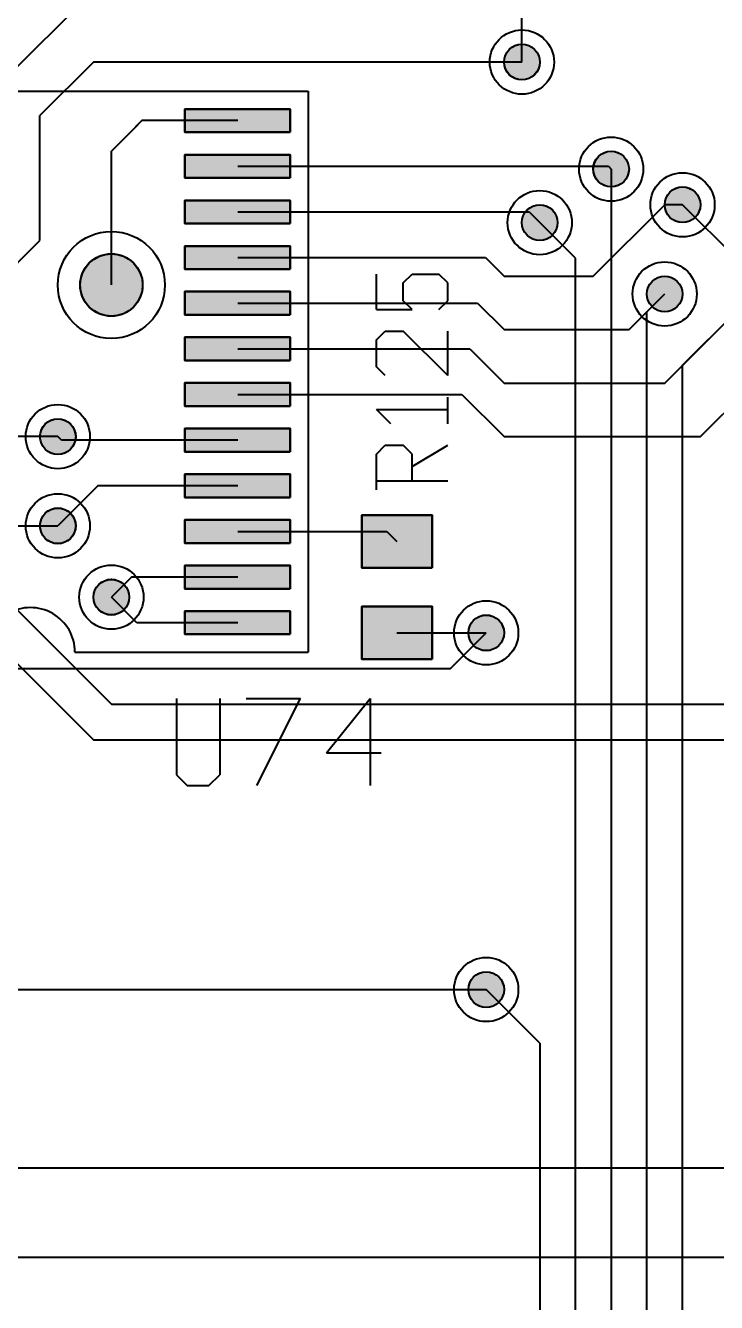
# Model space of a CAD drawing. Header units: millimetres. Extents: x 2 to 157, y 2 to 78.
# Drawn here: x 91.03 to 100.86, y 20.3 to 38.48 of the extents above; entities that cross this region are included whole.
import ezdxf

# ---------------------------------------------------------------- set-up
doc = ezdxf.new("R2010")
doc.units = ezdxf.units.MM
for name, color, linetype in [('bottom_copper', 7, 'Continuous'), ('drill_plated', 7, 'Continuous'), ('top_copper', 7, 'Continuous'), ('top_silk', 7, 'Continuous')]:
    doc.layers.add(name, color=color, linetype=linetype)

msp = doc.modelspace()

# ---------------------------------------------------------------- hatches: boundary and pattern name
at = {"layer": 'bottom_copper', "lineweight": 40}
for points in [[(98.344, 37.91), (98.329, 37.862), (98.306, 37.818), (98.274, 37.78), (98.236, 37.748), (98.192, 37.725), (98.144, 37.71), (98.095, 37.706), (98.045, 37.71), (97.998, 37.725), (97.954, 37.748), (97.915, 37.78), (97.884, 37.818), (97.86, 37.862), (97.846, 37.91), (97.841, 37.959), (97.846, 38.009), (97.86, 38.057), (97.884, 38.101), (97.915, 38.139), (97.954, 38.171), (97.998, 38.194), (98.045, 38.209), (98.095, 38.214), (98.144, 38.209), (98.192, 38.194), (98.236, 38.171), (98.274, 38.139), (98.306, 38.101), (98.329, 38.057), (98.344, 38.009), (98.349, 37.959), (98.344, 37.91)], [(99.614, 36.386), (99.599, 36.338), (99.576, 36.294), (99.544, 36.256), (99.506, 36.224), (99.462, 36.201), (99.414, 36.186), (99.365, 36.181), (99.315, 36.186), (99.268, 36.201), (99.224, 36.224), (99.185, 36.256), (99.154, 36.294), (99.13, 36.338), (99.116, 36.386), (99.111, 36.435), (99.116, 36.485), (99.13, 36.533), (99.154, 36.577), (99.185, 36.615), (99.224, 36.647), (99.268, 36.67), (99.315, 36.685), (99.365, 36.69), (99.414, 36.685), (99.462, 36.67), (99.506, 36.647), (99.544, 36.615), (99.576, 36.577), (99.599, 36.533), (99.614, 36.485), (99.619, 36.435), (99.614, 36.386)], [(100.63, 35.878), (100.615, 35.83), (100.592, 35.786), (100.56, 35.748), (100.522, 35.716), (100.478, 35.693), (100.43, 35.678), (100.381, 35.673), (100.331, 35.678), (100.284, 35.693), (100.24, 35.716), (100.201, 35.748), (100.17, 35.786), (100.146, 35.83), (100.132, 35.878), (100.127, 35.927), (100.132, 35.977), (100.146, 36.025), (100.17, 36.069), (100.201, 36.107), (100.24, 36.139), (100.284, 36.162), (100.331, 36.177), (100.381, 36.181), (100.43, 36.177), (100.478, 36.162), (100.522, 36.139), (100.56, 36.107), (100.592, 36.069), (100.615, 36.025), (100.63, 35.977), (100.635, 35.927), (100.63, 35.878)], [(98.598, 35.624), (98.583, 35.576), (98.56, 35.532), (98.528, 35.494), (98.49, 35.462), (98.446, 35.439), (98.398, 35.424), (98.349, 35.419), (98.299, 35.424), (98.252, 35.439), (98.208, 35.462), (98.169, 35.494), (98.138, 35.532), (98.114, 35.576), (98.1, 35.624), (98.095, 35.673), (98.1, 35.723), (98.114, 35.771), (98.138, 35.815), (98.169, 35.853), (98.208, 35.885), (98.252, 35.908), (98.299, 35.923), (98.349, 35.927), (98.398, 35.923), (98.446, 35.908), (98.49, 35.885), (98.528, 35.853), (98.56, 35.815), (98.583, 35.771), (98.598, 35.723), (98.603, 35.673), (98.598, 35.624)], [(92.689, 34.698), (92.663, 34.614), (92.622, 34.538), (92.567, 34.47), (92.5, 34.415), (92.423, 34.374), (92.34, 34.349), (92.253, 34.34), (92.166, 34.349), (92.083, 34.374), (92.006, 34.415), (91.938, 34.47), (91.883, 34.538), (91.842, 34.614), (91.817, 34.698), (91.808, 34.785), (91.817, 34.871), (91.842, 34.955), (91.883, 35.031), (91.938, 35.099), (92.006, 35.154), (92.083, 35.195), (92.166, 35.22), (92.253, 35.229), (92.34, 35.22), (92.423, 35.195), (92.5, 35.154), (92.567, 35.099), (92.622, 35.031), (92.663, 34.955), (92.689, 34.871), (92.697, 34.785), (92.689, 34.698)], [(100.376, 34.608), (100.361, 34.56), (100.338, 34.516), (100.306, 34.478), (100.268, 34.446), (100.224, 34.423), (100.176, 34.408), (100.127, 34.404), (100.077, 34.408), (100.03, 34.423), (99.986, 34.446), (99.947, 34.478), (99.916, 34.516), (99.892, 34.56), (99.878, 34.608), (99.873, 34.657), (99.878, 34.707), (99.892, 34.755), (99.916, 34.799), (99.947, 34.837), (99.986, 34.869), (100.03, 34.892), (100.077, 34.907), (100.127, 34.911), (100.176, 34.907), (100.224, 34.892), (100.268, 34.869), (100.306, 34.837), (100.338, 34.799), (100.361, 34.755), (100.376, 34.707), (100.381, 34.657), (100.376, 34.608)], [(91.74, 32.576), (91.725, 32.528), (91.702, 32.484), (91.67, 32.446), (91.632, 32.414), (91.588, 32.391), (91.54, 32.376), (91.491, 32.371), (91.441, 32.376), (91.394, 32.391), (91.35, 32.414), (91.311, 32.446), (91.28, 32.484), (91.256, 32.528), (91.242, 32.576), (91.237, 32.626), (91.242, 32.675), (91.256, 32.723), (91.28, 32.767), (91.311, 32.805), (91.35, 32.837), (91.394, 32.86), (91.441, 32.875), (91.491, 32.88), (91.54, 32.875), (91.588, 32.86), (91.632, 32.837), (91.67, 32.805), (91.702, 32.767), (91.725, 32.723), (91.74, 32.675), (91.745, 32.626), (91.74, 32.576)], [(91.74, 31.306), (91.725, 31.258), (91.702, 31.214), (91.67, 31.176), (91.632, 31.144), (91.588, 31.121), (91.54, 31.106), (91.491, 31.102), (91.441, 31.106), (91.394, 31.121), (91.35, 31.144), (91.311, 31.176), (91.28, 31.214), (91.256, 31.258), (91.242, 31.306), (91.237, 31.355), (91.242, 31.405), (91.256, 31.453), (91.28, 31.497), (91.311, 31.535), (91.35, 31.567), (91.394, 31.59), (91.441, 31.605), (91.491, 31.61), (91.54, 31.605), (91.588, 31.59), (91.632, 31.567), (91.67, 31.535), (91.702, 31.497), (91.725, 31.453), (91.74, 31.405), (91.745, 31.355), (91.74, 31.306)], [(92.502, 30.29), (92.487, 30.242), (92.464, 30.198), (92.432, 30.16), (92.394, 30.128), (92.35, 30.105), (92.302, 30.09), (92.253, 30.085), (92.203, 30.09), (92.156, 30.105), (92.112, 30.128), (92.073, 30.16), (92.042, 30.198), (92.018, 30.242), (92.004, 30.29), (91.999, 30.34), (92.004, 30.389), (92.018, 30.437), (92.042, 30.481), (92.073, 30.519), (92.112, 30.551), (92.156, 30.574), (92.203, 30.589), (92.253, 30.593), (92.302, 30.589), (92.35, 30.574), (92.394, 30.551), (92.432, 30.519), (92.464, 30.481), (92.487, 30.437), (92.502, 30.389), (92.507, 30.34), (92.502, 30.29)], [(97.836, 29.782), (97.821, 29.734), (97.798, 29.69), (97.766, 29.652), (97.728, 29.62), (97.684, 29.597), (97.636, 29.582), (97.587, 29.578), (97.537, 29.582), (97.49, 29.597), (97.446, 29.62), (97.407, 29.652), (97.376, 29.69), (97.352, 29.734), (97.338, 29.782), (97.333, 29.831), (97.338, 29.881), (97.352, 29.929), (97.376, 29.973), (97.407, 30.011), (97.446, 30.043), (97.49, 30.066), (97.537, 30.081), (97.587, 30.085), (97.636, 30.081), (97.684, 30.066), (97.728, 30.043), (97.766, 30.011), (97.798, 29.973), (97.821, 29.929), (97.836, 29.881), (97.841, 29.831), (97.836, 29.782)], [(97.836, 24.702), (97.821, 24.654), (97.798, 24.61), (97.766, 24.572), (97.728, 24.54), (97.684, 24.517), (97.636, 24.502), (97.587, 24.497), (97.537, 24.502), (97.49, 24.517), (97.446, 24.54), (97.407, 24.572), (97.376, 24.61), (97.352, 24.654), (97.338, 24.702), (97.333, 24.752), (97.338, 24.801), (97.352, 24.849), (97.376, 24.893), (97.407, 24.931), (97.446, 24.963), (97.49, 24.986), (97.537, 25.001), (97.587, 25.006), (97.636, 25.001), (97.684, 24.986), (97.728, 24.963), (97.766, 24.931), (97.798, 24.893), (97.821, 24.849), (97.836, 24.801), (97.841, 24.752), (97.836, 24.702)]]:
    msp.add_hatch(color=7, dxfattribs=at).paths.add_polyline_path(points, flags=0)
at = {"layer": 'drill_plated', "lineweight": 40}
for points in [[(98.344, 37.91), (98.329, 37.862), (98.306, 37.818), (98.274, 37.78), (98.236, 37.748), (98.192, 37.725), (98.144, 37.71), (98.095, 37.706), (98.045, 37.71), (97.998, 37.725), (97.954, 37.748), (97.915, 37.78), (97.884, 37.818), (97.86, 37.862), (97.846, 37.91), (97.841, 37.959), (97.846, 38.009), (97.86, 38.057), (97.884, 38.101), (97.915, 38.139), (97.954, 38.171), (97.998, 38.194), (98.045, 38.209), (98.095, 38.214), (98.144, 38.209), (98.192, 38.194), (98.236, 38.171), (98.274, 38.139), (98.306, 38.101), (98.329, 38.057), (98.344, 38.009), (98.349, 37.959), (98.344, 37.91)], [(99.614, 36.386), (99.599, 36.338), (99.576, 36.294), (99.544, 36.256), (99.506, 36.224), (99.462, 36.201), (99.414, 36.186), (99.365, 36.181), (99.315, 36.186), (99.268, 36.201), (99.224, 36.224), (99.185, 36.256), (99.154, 36.294), (99.13, 36.338), (99.116, 36.386), (99.111, 36.435), (99.116, 36.485), (99.13, 36.533), (99.154, 36.577), (99.185, 36.615), (99.224, 36.647), (99.268, 36.67), (99.315, 36.685), (99.365, 36.69), (99.414, 36.685), (99.462, 36.67), (99.506, 36.647), (99.544, 36.615), (99.576, 36.577), (99.599, 36.533), (99.614, 36.485), (99.619, 36.435), (99.614, 36.386)], [(100.63, 35.878), (100.615, 35.83), (100.592, 35.786), (100.56, 35.748), (100.522, 35.716), (100.478, 35.693), (100.43, 35.678), (100.381, 35.673), (100.331, 35.678), (100.284, 35.693), (100.24, 35.716), (100.201, 35.748), (100.17, 35.786), (100.146, 35.83), (100.132, 35.878), (100.127, 35.927), (100.132, 35.977), (100.146, 36.025), (100.17, 36.069), (100.201, 36.107), (100.24, 36.139), (100.284, 36.162), (100.331, 36.177), (100.381, 36.181), (100.43, 36.177), (100.478, 36.162), (100.522, 36.139), (100.56, 36.107), (100.592, 36.069), (100.615, 36.025), (100.63, 35.977), (100.635, 35.927), (100.63, 35.878)], [(98.598, 35.624), (98.583, 35.576), (98.56, 35.532), (98.528, 35.494), (98.49, 35.462), (98.446, 35.439), (98.398, 35.424), (98.349, 35.419), (98.299, 35.424), (98.252, 35.439), (98.208, 35.462), (98.169, 35.494), (98.138, 35.532), (98.114, 35.576), (98.1, 35.624), (98.095, 35.673), (98.1, 35.723), (98.114, 35.771), (98.138, 35.815), (98.169, 35.853), (98.208, 35.885), (98.252, 35.908), (98.299, 35.923), (98.349, 35.927), (98.398, 35.923), (98.446, 35.908), (98.49, 35.885), (98.528, 35.853), (98.56, 35.815), (98.583, 35.771), (98.598, 35.723), (98.603, 35.673), (98.598, 35.624)], [(92.689, 34.698), (92.663, 34.614), (92.622, 34.538), (92.567, 34.47), (92.5, 34.415), (92.423, 34.374), (92.34, 34.349), (92.253, 34.34), (92.166, 34.349), (92.083, 34.374), (92.006, 34.415), (91.938, 34.47), (91.883, 34.538), (91.842, 34.614), (91.817, 34.698), (91.808, 34.785), (91.817, 34.871), (91.842, 34.955), (91.883, 35.031), (91.938, 35.099), (92.006, 35.154), (92.083, 35.195), (92.166, 35.22), (92.253, 35.229), (92.34, 35.22), (92.423, 35.195), (92.5, 35.154), (92.567, 35.099), (92.622, 35.031), (92.663, 34.955), (92.689, 34.871), (92.697, 34.785), (92.689, 34.698)], [(100.376, 34.608), (100.361, 34.56), (100.338, 34.516), (100.306, 34.478), (100.268, 34.446), (100.224, 34.423), (100.176, 34.408), (100.127, 34.404), (100.077, 34.408), (100.03, 34.423), (99.986, 34.446), (99.947, 34.478), (99.916, 34.516), (99.892, 34.56), (99.878, 34.608), (99.873, 34.657), (99.878, 34.707), (99.892, 34.755), (99.916, 34.799), (99.947, 34.837), (99.986, 34.869), (100.03, 34.892), (100.077, 34.907), (100.127, 34.911), (100.176, 34.907), (100.224, 34.892), (100.268, 34.869), (100.306, 34.837), (100.338, 34.799), (100.361, 34.755), (100.376, 34.707), (100.381, 34.657), (100.376, 34.608)], [(91.74, 32.576), (91.725, 32.528), (91.702, 32.484), (91.67, 32.446), (91.632, 32.414), (91.588, 32.391), (91.54, 32.376), (91.491, 32.371), (91.441, 32.376), (91.394, 32.391), (91.35, 32.414), (91.311, 32.446), (91.28, 32.484), (91.256, 32.528), (91.242, 32.576), (91.237, 32.626), (91.242, 32.675), (91.256, 32.723), (91.28, 32.767), (91.311, 32.805), (91.35, 32.837), (91.394, 32.86), (91.441, 32.875), (91.491, 32.88), (91.54, 32.875), (91.588, 32.86), (91.632, 32.837), (91.67, 32.805), (91.702, 32.767), (91.725, 32.723), (91.74, 32.675), (91.745, 32.626), (91.74, 32.576)], [(91.74, 31.306), (91.725, 31.258), (91.702, 31.214), (91.67, 31.176), (91.632, 31.144), (91.588, 31.121), (91.54, 31.106), (91.491, 31.102), (91.441, 31.106), (91.394, 31.121), (91.35, 31.144), (91.311, 31.176), (91.28, 31.214), (91.256, 31.258), (91.242, 31.306), (91.237, 31.355), (91.242, 31.405), (91.256, 31.453), (91.28, 31.497), (91.311, 31.535), (91.35, 31.567), (91.394, 31.59), (91.441, 31.605), (91.491, 31.61), (91.54, 31.605), (91.588, 31.59), (91.632, 31.567), (91.67, 31.535), (91.702, 31.497), (91.725, 31.453), (91.74, 31.405), (91.745, 31.355), (91.74, 31.306)], [(92.502, 30.29), (92.487, 30.242), (92.464, 30.198), (92.432, 30.16), (92.394, 30.128), (92.35, 30.105), (92.302, 30.09), (92.253, 30.085), (92.203, 30.09), (92.156, 30.105), (92.112, 30.128), (92.073, 30.16), (92.042, 30.198), (92.018, 30.242), (92.004, 30.29), (91.999, 30.34), (92.004, 30.389), (92.018, 30.437), (92.042, 30.481), (92.073, 30.519), (92.112, 30.551), (92.156, 30.574), (92.203, 30.589), (92.253, 30.593), (92.302, 30.589), (92.35, 30.574), (92.394, 30.551), (92.432, 30.519), (92.464, 30.481), (92.487, 30.437), (92.502, 30.389), (92.507, 30.34), (92.502, 30.29)], [(97.836, 29.782), (97.821, 29.734), (97.798, 29.69), (97.766, 29.652), (97.728, 29.62), (97.684, 29.597), (97.636, 29.582), (97.587, 29.578), (97.537, 29.582), (97.49, 29.597), (97.446, 29.62), (97.407, 29.652), (97.376, 29.69), (97.352, 29.734), (97.338, 29.782), (97.333, 29.831), (97.338, 29.881), (97.352, 29.929), (97.376, 29.973), (97.407, 30.011), (97.446, 30.043), (97.49, 30.066), (97.537, 30.081), (97.587, 30.085), (97.636, 30.081), (97.684, 30.066), (97.728, 30.043), (97.766, 30.011), (97.798, 29.973), (97.821, 29.929), (97.836, 29.881), (97.841, 29.831), (97.836, 29.782)], [(97.836, 24.702), (97.821, 24.654), (97.798, 24.61), (97.766, 24.572), (97.728, 24.54), (97.684, 24.517), (97.636, 24.502), (97.587, 24.497), (97.537, 24.502), (97.49, 24.517), (97.446, 24.54), (97.407, 24.572), (97.376, 24.61), (97.352, 24.654), (97.338, 24.702), (97.333, 24.752), (97.338, 24.801), (97.352, 24.849), (97.376, 24.893), (97.407, 24.931), (97.446, 24.963), (97.49, 24.986), (97.537, 25.001), (97.587, 25.006), (97.636, 25.001), (97.684, 24.986), (97.728, 24.963), (97.766, 24.931), (97.798, 24.893), (97.821, 24.849), (97.836, 24.801), (97.841, 24.752), (97.836, 24.702)]]:
    msp.add_hatch(color=7, dxfattribs=at).paths.add_polyline_path(points, flags=0)
at = {"layer": 'top_copper', "lineweight": 40}
for points in [[(98.344, 37.91), (98.329, 37.862), (98.306, 37.818), (98.274, 37.78), (98.236, 37.748), (98.192, 37.725), (98.144, 37.71), (98.095, 37.706), (98.045, 37.71), (97.998, 37.725), (97.954, 37.748), (97.915, 37.78), (97.884, 37.818), (97.86, 37.862), (97.846, 37.91), (97.841, 37.959), (97.846, 38.009), (97.86, 38.057), (97.884, 38.101), (97.915, 38.139), (97.954, 38.171), (97.998, 38.194), (98.045, 38.209), (98.095, 38.214), (98.144, 38.209), (98.192, 38.194), (98.236, 38.171), (98.274, 38.139), (98.306, 38.101), (98.329, 38.057), (98.344, 38.009), (98.349, 37.959), (98.344, 37.91)], [(94.799, 36.96), (93.3, 36.96), (93.3, 37.29), (94.799, 37.29), (94.799, 36.96)], [(94.799, 36.31), (93.3, 36.31), (93.3, 36.64), (94.799, 36.64), (94.799, 36.31)], [(99.614, 36.386), (99.599, 36.338), (99.576, 36.294), (99.544, 36.256), (99.506, 36.224), (99.462, 36.201), (99.414, 36.186), (99.365, 36.181), (99.315, 36.186), (99.268, 36.201), (99.224, 36.224), (99.185, 36.256), (99.154, 36.294), (99.13, 36.338), (99.116, 36.386), (99.111, 36.435), (99.116, 36.485), (99.13, 36.533), (99.154, 36.577), (99.185, 36.615), (99.224, 36.647), (99.268, 36.67), (99.315, 36.685), (99.365, 36.69), (99.414, 36.685), (99.462, 36.67), (99.506, 36.647), (99.544, 36.615), (99.576, 36.577), (99.599, 36.533), (99.614, 36.485), (99.619, 36.435), (99.614, 36.386)], [(100.63, 35.878), (100.615, 35.83), (100.592, 35.786), (100.56, 35.748), (100.522, 35.716), (100.478, 35.693), (100.43, 35.678), (100.381, 35.673), (100.331, 35.678), (100.284, 35.693), (100.24, 35.716), (100.201, 35.748), (100.17, 35.786), (100.146, 35.83), (100.132, 35.878), (100.127, 35.927), (100.132, 35.977), (100.146, 36.025), (100.17, 36.069), (100.201, 36.107), (100.24, 36.139), (100.284, 36.162), (100.331, 36.177), (100.381, 36.181), (100.43, 36.177), (100.478, 36.162), (100.522, 36.139), (100.56, 36.107), (100.592, 36.069), (100.615, 36.025), (100.63, 35.977), (100.635, 35.927), (100.63, 35.878)], [(94.799, 35.66), (93.3, 35.66), (93.3, 35.99), (94.799, 35.99), (94.799, 35.66)], [(98.598, 35.624), (98.583, 35.576), (98.56, 35.532), (98.528, 35.494), (98.49, 35.462), (98.446, 35.439), (98.398, 35.424), (98.349, 35.419), (98.299, 35.424), (98.252, 35.439), (98.208, 35.462), (98.169, 35.494), (98.138, 35.532), (98.114, 35.576), (98.1, 35.624), (98.095, 35.673), (98.1, 35.723), (98.114, 35.771), (98.138, 35.815), (98.169, 35.853), (98.208, 35.885), (98.252, 35.908), (98.299, 35.923), (98.349, 35.927), (98.398, 35.923), (98.446, 35.908), (98.49, 35.885), (98.528, 35.853), (98.56, 35.815), (98.583, 35.771), (98.598, 35.723), (98.603, 35.673), (98.598, 35.624)], [(94.799, 35.01), (93.3, 35.01), (93.3, 35.34), (94.799, 35.34), (94.799, 35.01)], [(92.689, 34.698), (92.663, 34.614), (92.622, 34.538), (92.567, 34.47), (92.5, 34.415), (92.423, 34.374), (92.34, 34.349), (92.253, 34.34), (92.166, 34.349), (92.083, 34.374), (92.006, 34.415), (91.938, 34.47), (91.883, 34.538), (91.842, 34.614), (91.817, 34.698), (91.808, 34.785), (91.817, 34.871), (91.842, 34.955), (91.883, 35.031), (91.938, 35.099), (92.006, 35.154), (92.083, 35.195), (92.166, 35.22), (92.253, 35.229), (92.34, 35.22), (92.423, 35.195), (92.5, 35.154), (92.567, 35.099), (92.622, 35.031), (92.663, 34.955), (92.689, 34.871), (92.697, 34.785), (92.689, 34.698)], [(100.376, 34.608), (100.361, 34.56), (100.338, 34.516), (100.306, 34.478), (100.268, 34.446), (100.224, 34.423), (100.176, 34.408), (100.127, 34.404), (100.077, 34.408), (100.03, 34.423), (99.986, 34.446), (99.947, 34.478), (99.916, 34.516), (99.892, 34.56), (99.878, 34.608), (99.873, 34.657), (99.878, 34.707), (99.892, 34.755), (99.916, 34.799), (99.947, 34.837), (99.986, 34.869), (100.03, 34.892), (100.077, 34.907), (100.127, 34.911), (100.176, 34.907), (100.224, 34.892), (100.268, 34.869), (100.306, 34.837), (100.338, 34.799), (100.361, 34.755), (100.376, 34.707), (100.381, 34.657), (100.376, 34.608)], [(94.799, 34.36), (93.3, 34.36), (93.3, 34.69), (94.799, 34.69), (94.799, 34.36)], [(94.799, 33.71), (93.3, 33.71), (93.3, 34.04), (94.799, 34.04), (94.799, 33.71)], [(94.799, 33.06), (93.3, 33.06), (93.3, 33.39), (94.799, 33.39), (94.799, 33.06)], [(91.74, 32.576), (91.725, 32.528), (91.702, 32.484), (91.67, 32.446), (91.632, 32.414), (91.588, 32.391), (91.54, 32.376), (91.491, 32.371), (91.441, 32.376), (91.394, 32.391), (91.35, 32.414), (91.311, 32.446), (91.28, 32.484), (91.256, 32.528), (91.242, 32.576), (91.237, 32.626), (91.242, 32.675), (91.256, 32.723), (91.28, 32.767), (91.311, 32.805), (91.35, 32.837), (91.394, 32.86), (91.441, 32.875), (91.491, 32.88), (91.54, 32.875), (91.588, 32.86), (91.632, 32.837), (91.67, 32.805), (91.702, 32.767), (91.725, 32.723), (91.74, 32.675), (91.745, 32.626), (91.74, 32.576)], [(94.799, 32.41), (93.3, 32.41), (93.3, 32.74), (94.799, 32.74), (94.799, 32.41)], [(94.799, 31.761), (93.3, 31.761), (93.3, 32.09), (94.799, 32.09), (94.799, 31.761)], [(91.74, 31.306), (91.725, 31.258), (91.702, 31.214), (91.67, 31.176), (91.632, 31.144), (91.588, 31.121), (91.54, 31.106), (91.491, 31.102), (91.441, 31.106), (91.394, 31.121), (91.35, 31.144), (91.311, 31.176), (91.28, 31.214), (91.256, 31.258), (91.242, 31.306), (91.237, 31.355), (91.242, 31.405), (91.256, 31.453), (91.28, 31.497), (91.311, 31.535), (91.35, 31.567), (91.394, 31.59), (91.441, 31.605), (91.491, 31.61), (91.54, 31.605), (91.588, 31.59), (91.632, 31.567), (91.67, 31.535), (91.702, 31.497), (91.725, 31.453), (91.74, 31.405), (91.745, 31.355), (91.74, 31.306)], [(96.817, 30.757), (95.817, 30.757), (95.817, 31.506), (96.817, 31.506), (96.817, 30.757)], [(94.799, 31.11), (93.3, 31.11), (93.3, 31.44), (94.799, 31.44), (94.799, 31.11)], [(94.799, 30.46), (93.3, 30.46), (93.3, 30.791), (94.799, 30.791), (94.799, 30.46)], [(92.502, 30.29), (92.487, 30.242), (92.464, 30.198), (92.432, 30.16), (92.394, 30.128), (92.35, 30.105), (92.302, 30.09), (92.253, 30.085), (92.203, 30.09), (92.156, 30.105), (92.112, 30.128), (92.073, 30.16), (92.042, 30.198), (92.018, 30.242), (92.004, 30.29), (91.999, 30.34), (92.004, 30.389), (92.018, 30.437), (92.042, 30.481), (92.073, 30.519), (92.112, 30.551), (92.156, 30.574), (92.203, 30.589), (92.253, 30.593), (92.302, 30.589), (92.35, 30.574), (92.394, 30.551), (92.432, 30.519), (92.464, 30.481), (92.487, 30.437), (92.502, 30.389), (92.507, 30.34), (92.502, 30.29)], [(96.817, 29.457), (95.817, 29.457), (95.817, 30.206), (96.817, 30.206), (96.817, 29.457)], [(94.799, 29.811), (93.3, 29.811), (93.3, 30.14), (94.799, 30.14), (94.799, 29.811)], [(97.836, 29.782), (97.821, 29.734), (97.798, 29.69), (97.766, 29.652), (97.728, 29.62), (97.684, 29.597), (97.636, 29.582), (97.587, 29.578), (97.537, 29.582), (97.49, 29.597), (97.446, 29.62), (97.407, 29.652), (97.376, 29.69), (97.352, 29.734), (97.338, 29.782), (97.333, 29.831), (97.338, 29.881), (97.352, 29.929), (97.376, 29.973), (97.407, 30.011), (97.446, 30.043), (97.49, 30.066), (97.537, 30.081), (97.587, 30.085), (97.636, 30.081), (97.684, 30.066), (97.728, 30.043), (97.766, 30.011), (97.798, 29.973), (97.821, 29.929), (97.836, 29.881), (97.841, 29.831), (97.836, 29.782)], [(97.836, 24.702), (97.821, 24.654), (97.798, 24.61), (97.766, 24.572), (97.728, 24.54), (97.684, 24.517), (97.636, 24.502), (97.587, 24.497), (97.537, 24.502), (97.49, 24.517), (97.446, 24.54), (97.407, 24.572), (97.376, 24.61), (97.352, 24.654), (97.338, 24.702), (97.333, 24.752), (97.338, 24.801), (97.352, 24.849), (97.376, 24.893), (97.407, 24.931), (97.446, 24.963), (97.49, 24.986), (97.537, 25.001), (97.587, 25.006), (97.636, 25.001), (97.684, 24.986), (97.728, 24.963), (97.766, 24.931), (97.798, 24.893), (97.821, 24.849), (97.836, 24.801), (97.841, 24.752), (97.836, 24.702)]]:
    msp.add_hatch(color=7, dxfattribs=at).paths.add_polyline_path(points, flags=0)

# ---------------------------------------------------------------- linework, layer by layer
at = {"layer": 'bottom_copper', "color": 7, "lineweight": 40}
for p, q in [((98.095, 37.959), (98.095, 73.266)), ((99.365, 36.435), (99.365, 11.543)), ((101.143, 35.166), (100.381, 35.927)), ((98.857, 35.166), (98.349, 35.673)), ((98.857, 11.29), (98.857, 35.166)), ((99.873, 34.404), (100.127, 34.657)), ((99.873, 11.797), (99.873, 34.404)), ((100.381, 33.642), (101.143, 34.404)), ((100.381, 12.052), (100.381, 33.642)), ((91.491, 32.626), (90.475, 32.626)), ((84.379, 31.355), (91.491, 31.355)), ((97.079, 29.323), (97.587, 29.831)), ((86.284, 29.323), (97.079, 29.323)), ((98.349, 23.989), (97.587, 24.752)), ((98.349, 23.989), (98.349, 11.036))]:
    msp.add_line(p, q, dxfattribs=at)
for points in [[(98.344, 37.91), (98.329, 37.862), (98.306, 37.818), (98.274, 37.78), (98.236, 37.748), (98.192, 37.725), (98.144, 37.71), (98.095, 37.706), (98.045, 37.71), (97.998, 37.725), (97.954, 37.748), (97.915, 37.78), (97.884, 37.818), (97.86, 37.862), (97.846, 37.91), (97.841, 37.959), (97.846, 38.009), (97.86, 38.057), (97.884, 38.101), (97.915, 38.139), (97.954, 38.171), (97.998, 38.194), (98.045, 38.209), (98.095, 38.214), (98.144, 38.209), (98.192, 38.194), (98.236, 38.171), (98.274, 38.139), (98.306, 38.101), (98.329, 38.057), (98.344, 38.009), (98.349, 37.959), (98.344, 37.91)], [(99.614, 36.386), (99.599, 36.338), (99.576, 36.294), (99.544, 36.256), (99.506, 36.224), (99.462, 36.201), (99.414, 36.186), (99.365, 36.181), (99.315, 36.186), (99.268, 36.201), (99.224, 36.224), (99.185, 36.256), (99.154, 36.294), (99.13, 36.338), (99.116, 36.386), (99.111, 36.435), (99.116, 36.485), (99.13, 36.533), (99.154, 36.577), (99.185, 36.615), (99.224, 36.647), (99.268, 36.67), (99.315, 36.685), (99.365, 36.69), (99.414, 36.685), (99.462, 36.67), (99.506, 36.647), (99.544, 36.615), (99.576, 36.577), (99.599, 36.533), (99.614, 36.485), (99.619, 36.435), (99.614, 36.386)], [(100.63, 35.878), (100.615, 35.83), (100.592, 35.786), (100.56, 35.748), (100.522, 35.716), (100.478, 35.693), (100.43, 35.678), (100.381, 35.673), (100.331, 35.678), (100.284, 35.693), (100.24, 35.716), (100.201, 35.748), (100.17, 35.786), (100.146, 35.83), (100.132, 35.878), (100.127, 35.927), (100.132, 35.977), (100.146, 36.025), (100.17, 36.069), (100.201, 36.107), (100.24, 36.139), (100.284, 36.162), (100.331, 36.177), (100.381, 36.181), (100.43, 36.177), (100.478, 36.162), (100.522, 36.139), (100.56, 36.107), (100.592, 36.069), (100.615, 36.025), (100.63, 35.977), (100.635, 35.927), (100.63, 35.878)], [(98.598, 35.624), (98.583, 35.576), (98.56, 35.532), (98.528, 35.494), (98.49, 35.462), (98.446, 35.439), (98.398, 35.424), (98.349, 35.419), (98.299, 35.424), (98.252, 35.439), (98.208, 35.462), (98.169, 35.494), (98.138, 35.532), (98.114, 35.576), (98.1, 35.624), (98.095, 35.673), (98.1, 35.723), (98.114, 35.771), (98.138, 35.815), (98.169, 35.853), (98.208, 35.885), (98.252, 35.908), (98.299, 35.923), (98.349, 35.927), (98.398, 35.923), (98.446, 35.908), (98.49, 35.885), (98.528, 35.853), (98.56, 35.815), (98.583, 35.771), (98.598, 35.723), (98.603, 35.673), (98.598, 35.624)], [(92.689, 34.698), (92.663, 34.614), (92.622, 34.538), (92.567, 34.47), (92.5, 34.415), (92.423, 34.374), (92.34, 34.349), (92.253, 34.34), (92.166, 34.349), (92.083, 34.374), (92.006, 34.415), (91.938, 34.47), (91.883, 34.538), (91.842, 34.614), (91.817, 34.698), (91.808, 34.785), (91.817, 34.871), (91.842, 34.955), (91.883, 35.031), (91.938, 35.099), (92.006, 35.154), (92.083, 35.195), (92.166, 35.22), (92.253, 35.229), (92.34, 35.22), (92.423, 35.195), (92.5, 35.154), (92.567, 35.099), (92.622, 35.031), (92.663, 34.955), (92.689, 34.871), (92.697, 34.785), (92.689, 34.698)], [(100.376, 34.608), (100.361, 34.56), (100.338, 34.516), (100.306, 34.478), (100.268, 34.446), (100.224, 34.423), (100.176, 34.408), (100.127, 34.404), (100.077, 34.408), (100.03, 34.423), (99.986, 34.446), (99.947, 34.478), (99.916, 34.516), (99.892, 34.56), (99.878, 34.608), (99.873, 34.657), (99.878, 34.707), (99.892, 34.755), (99.916, 34.799), (99.947, 34.837), (99.986, 34.869), (100.03, 34.892), (100.077, 34.907), (100.127, 34.911), (100.176, 34.907), (100.224, 34.892), (100.268, 34.869), (100.306, 34.837), (100.338, 34.799), (100.361, 34.755), (100.376, 34.707), (100.381, 34.657), (100.376, 34.608)], [(91.74, 32.576), (91.725, 32.528), (91.702, 32.484), (91.67, 32.446), (91.632, 32.414), (91.588, 32.391), (91.54, 32.376), (91.491, 32.371), (91.441, 32.376), (91.394, 32.391), (91.35, 32.414), (91.311, 32.446), (91.28, 32.484), (91.256, 32.528), (91.242, 32.576), (91.237, 32.626), (91.242, 32.675), (91.256, 32.723), (91.28, 32.767), (91.311, 32.805), (91.35, 32.837), (91.394, 32.86), (91.441, 32.875), (91.491, 32.88), (91.54, 32.875), (91.588, 32.86), (91.632, 32.837), (91.67, 32.805), (91.702, 32.767), (91.725, 32.723), (91.74, 32.675), (91.745, 32.626), (91.74, 32.576)], [(91.74, 31.306), (91.725, 31.258), (91.702, 31.214), (91.67, 31.176), (91.632, 31.144), (91.588, 31.121), (91.54, 31.106), (91.491, 31.102), (91.441, 31.106), (91.394, 31.121), (91.35, 31.144), (91.311, 31.176), (91.28, 31.214), (91.256, 31.258), (91.242, 31.306), (91.237, 31.355), (91.242, 31.405), (91.256, 31.453), (91.28, 31.497), (91.311, 31.535), (91.35, 31.567), (91.394, 31.59), (91.441, 31.605), (91.491, 31.61), (91.54, 31.605), (91.588, 31.59), (91.632, 31.567), (91.67, 31.535), (91.702, 31.497), (91.725, 31.453), (91.74, 31.405), (91.745, 31.355), (91.74, 31.306)], [(92.502, 30.29), (92.487, 30.242), (92.464, 30.198), (92.432, 30.16), (92.394, 30.128), (92.35, 30.105), (92.302, 30.09), (92.253, 30.085), (92.203, 30.09), (92.156, 30.105), (92.112, 30.128), (92.073, 30.16), (92.042, 30.198), (92.018, 30.242), (92.004, 30.29), (91.999, 30.34), (92.004, 30.389), (92.018, 30.437), (92.042, 30.481), (92.073, 30.519), (92.112, 30.551), (92.156, 30.574), (92.203, 30.589), (92.253, 30.593), (92.302, 30.589), (92.35, 30.574), (92.394, 30.551), (92.432, 30.519), (92.464, 30.481), (92.487, 30.437), (92.502, 30.389), (92.507, 30.34), (92.502, 30.29)], [(97.836, 29.782), (97.821, 29.734), (97.798, 29.69), (97.766, 29.652), (97.728, 29.62), (97.684, 29.597), (97.636, 29.582), (97.587, 29.578), (97.537, 29.582), (97.49, 29.597), (97.446, 29.62), (97.407, 29.652), (97.376, 29.69), (97.352, 29.734), (97.338, 29.782), (97.333, 29.831), (97.338, 29.881), (97.352, 29.929), (97.376, 29.973), (97.407, 30.011), (97.446, 30.043), (97.49, 30.066), (97.537, 30.081), (97.587, 30.085), (97.636, 30.081), (97.684, 30.066), (97.728, 30.043), (97.766, 30.011), (97.798, 29.973), (97.821, 29.929), (97.836, 29.881), (97.841, 29.831), (97.836, 29.782)], [(97.836, 24.702), (97.821, 24.654), (97.798, 24.61), (97.766, 24.572), (97.728, 24.54), (97.684, 24.517), (97.636, 24.502), (97.587, 24.497), (97.537, 24.502), (97.49, 24.517), (97.446, 24.54), (97.407, 24.572), (97.376, 24.61), (97.352, 24.654), (97.338, 24.702), (97.333, 24.752), (97.338, 24.801), (97.352, 24.849), (97.376, 24.893), (97.407, 24.931), (97.446, 24.963), (97.49, 24.986), (97.537, 25.001), (97.587, 25.006), (97.636, 25.001), (97.684, 24.986), (97.728, 24.963), (97.766, 24.931), (97.798, 24.893), (97.821, 24.849), (97.836, 24.801), (97.841, 24.752), (97.836, 24.702)]]:
    msp.add_lwpolyline(points, close=True, dxfattribs=at)
for centre, major_axis in [((98.095, 37.959), (0.457, 0)), ((98.095, 37.959), (0.254, 0)), ((99.365, 36.435), (0.457, 0)), ((99.365, 36.435), (0.254, 0)), ((100.381, 35.927), (0.457, 0)), ((98.349, 35.673), (0.457, 0)), ((100.381, 35.927), (0.254, 0)), ((98.349, 35.673), (0.254, 0)), ((92.253, 34.785), (0.762, 0)), ((92.253, 34.785), (0.445, 0)), ((100.127, 34.657), (0.457, 0)), ((100.127, 34.657), (0.254, 0)), ((91.491, 32.626), (0.457, 0)), ((91.491, 32.626), (0.254, 0)), ((91.491, 31.355), (0.457, 0)), ((91.491, 31.355), (0.254, 0)), ((92.253, 30.34), (0.457, 0)), ((92.253, 30.34), (0.254, 0)), ((97.587, 29.831), (0.457, 0)), ((97.587, 29.831), (0.254, 0)), ((97.587, 24.752), (0.457, 0)), ((97.587, 24.752), (0.254, 0))]:
    msp.add_ellipse(centre, major_axis=major_axis, ratio=1, dxfattribs=at)
at = {"layer": 'drill_plated', "color": 7, "lineweight": 40}
for points in [[(98.344, 37.91), (98.329, 37.862), (98.306, 37.818), (98.274, 37.78), (98.236, 37.748), (98.192, 37.725), (98.144, 37.71), (98.095, 37.706), (98.045, 37.71), (97.998, 37.725), (97.954, 37.748), (97.915, 37.78), (97.884, 37.818), (97.86, 37.862), (97.846, 37.91), (97.841, 37.959), (97.846, 38.009), (97.86, 38.057), (97.884, 38.101), (97.915, 38.139), (97.954, 38.171), (97.998, 38.194), (98.045, 38.209), (98.095, 38.214), (98.144, 38.209), (98.192, 38.194), (98.236, 38.171), (98.274, 38.139), (98.306, 38.101), (98.329, 38.057), (98.344, 38.009), (98.349, 37.959), (98.344, 37.91)], [(99.614, 36.386), (99.599, 36.338), (99.576, 36.294), (99.544, 36.256), (99.506, 36.224), (99.462, 36.201), (99.414, 36.186), (99.365, 36.181), (99.315, 36.186), (99.268, 36.201), (99.224, 36.224), (99.185, 36.256), (99.154, 36.294), (99.13, 36.338), (99.116, 36.386), (99.111, 36.435), (99.116, 36.485), (99.13, 36.533), (99.154, 36.577), (99.185, 36.615), (99.224, 36.647), (99.268, 36.67), (99.315, 36.685), (99.365, 36.69), (99.414, 36.685), (99.462, 36.67), (99.506, 36.647), (99.544, 36.615), (99.576, 36.577), (99.599, 36.533), (99.614, 36.485), (99.619, 36.435), (99.614, 36.386)], [(100.63, 35.878), (100.615, 35.83), (100.592, 35.786), (100.56, 35.748), (100.522, 35.716), (100.478, 35.693), (100.43, 35.678), (100.381, 35.673), (100.331, 35.678), (100.284, 35.693), (100.24, 35.716), (100.201, 35.748), (100.17, 35.786), (100.146, 35.83), (100.132, 35.878), (100.127, 35.927), (100.132, 35.977), (100.146, 36.025), (100.17, 36.069), (100.201, 36.107), (100.24, 36.139), (100.284, 36.162), (100.331, 36.177), (100.381, 36.181), (100.43, 36.177), (100.478, 36.162), (100.522, 36.139), (100.56, 36.107), (100.592, 36.069), (100.615, 36.025), (100.63, 35.977), (100.635, 35.927), (100.63, 35.878)], [(98.598, 35.624), (98.583, 35.576), (98.56, 35.532), (98.528, 35.494), (98.49, 35.462), (98.446, 35.439), (98.398, 35.424), (98.349, 35.419), (98.299, 35.424), (98.252, 35.439), (98.208, 35.462), (98.169, 35.494), (98.138, 35.532), (98.114, 35.576), (98.1, 35.624), (98.095, 35.673), (98.1, 35.723), (98.114, 35.771), (98.138, 35.815), (98.169, 35.853), (98.208, 35.885), (98.252, 35.908), (98.299, 35.923), (98.349, 35.927), (98.398, 35.923), (98.446, 35.908), (98.49, 35.885), (98.528, 35.853), (98.56, 35.815), (98.583, 35.771), (98.598, 35.723), (98.603, 35.673), (98.598, 35.624)], [(92.689, 34.698), (92.663, 34.614), (92.622, 34.538), (92.567, 34.47), (92.5, 34.415), (92.423, 34.374), (92.34, 34.349), (92.253, 34.34), (92.166, 34.349), (92.083, 34.374), (92.006, 34.415), (91.938, 34.47), (91.883, 34.538), (91.842, 34.614), (91.817, 34.698), (91.808, 34.785), (91.817, 34.871), (91.842, 34.955), (91.883, 35.031), (91.938, 35.099), (92.006, 35.154), (92.083, 35.195), (92.166, 35.22), (92.253, 35.229), (92.34, 35.22), (92.423, 35.195), (92.5, 35.154), (92.567, 35.099), (92.622, 35.031), (92.663, 34.955), (92.689, 34.871), (92.697, 34.785), (92.689, 34.698)], [(100.376, 34.608), (100.361, 34.56), (100.338, 34.516), (100.306, 34.478), (100.268, 34.446), (100.224, 34.423), (100.176, 34.408), (100.127, 34.404), (100.077, 34.408), (100.03, 34.423), (99.986, 34.446), (99.947, 34.478), (99.916, 34.516), (99.892, 34.56), (99.878, 34.608), (99.873, 34.657), (99.878, 34.707), (99.892, 34.755), (99.916, 34.799), (99.947, 34.837), (99.986, 34.869), (100.03, 34.892), (100.077, 34.907), (100.127, 34.911), (100.176, 34.907), (100.224, 34.892), (100.268, 34.869), (100.306, 34.837), (100.338, 34.799), (100.361, 34.755), (100.376, 34.707), (100.381, 34.657), (100.376, 34.608)], [(91.74, 32.576), (91.725, 32.528), (91.702, 32.484), (91.67, 32.446), (91.632, 32.414), (91.588, 32.391), (91.54, 32.376), (91.491, 32.371), (91.441, 32.376), (91.394, 32.391), (91.35, 32.414), (91.311, 32.446), (91.28, 32.484), (91.256, 32.528), (91.242, 32.576), (91.237, 32.626), (91.242, 32.675), (91.256, 32.723), (91.28, 32.767), (91.311, 32.805), (91.35, 32.837), (91.394, 32.86), (91.441, 32.875), (91.491, 32.88), (91.54, 32.875), (91.588, 32.86), (91.632, 32.837), (91.67, 32.805), (91.702, 32.767), (91.725, 32.723), (91.74, 32.675), (91.745, 32.626), (91.74, 32.576)], [(91.74, 31.306), (91.725, 31.258), (91.702, 31.214), (91.67, 31.176), (91.632, 31.144), (91.588, 31.121), (91.54, 31.106), (91.491, 31.102), (91.441, 31.106), (91.394, 31.121), (91.35, 31.144), (91.311, 31.176), (91.28, 31.214), (91.256, 31.258), (91.242, 31.306), (91.237, 31.355), (91.242, 31.405), (91.256, 31.453), (91.28, 31.497), (91.311, 31.535), (91.35, 31.567), (91.394, 31.59), (91.441, 31.605), (91.491, 31.61), (91.54, 31.605), (91.588, 31.59), (91.632, 31.567), (91.67, 31.535), (91.702, 31.497), (91.725, 31.453), (91.74, 31.405), (91.745, 31.355), (91.74, 31.306)], [(92.502, 30.29), (92.487, 30.242), (92.464, 30.198), (92.432, 30.16), (92.394, 30.128), (92.35, 30.105), (92.302, 30.09), (92.253, 30.085), (92.203, 30.09), (92.156, 30.105), (92.112, 30.128), (92.073, 30.16), (92.042, 30.198), (92.018, 30.242), (92.004, 30.29), (91.999, 30.34), (92.004, 30.389), (92.018, 30.437), (92.042, 30.481), (92.073, 30.519), (92.112, 30.551), (92.156, 30.574), (92.203, 30.589), (92.253, 30.593), (92.302, 30.589), (92.35, 30.574), (92.394, 30.551), (92.432, 30.519), (92.464, 30.481), (92.487, 30.437), (92.502, 30.389), (92.507, 30.34), (92.502, 30.29)], [(97.836, 29.782), (97.821, 29.734), (97.798, 29.69), (97.766, 29.652), (97.728, 29.62), (97.684, 29.597), (97.636, 29.582), (97.587, 29.578), (97.537, 29.582), (97.49, 29.597), (97.446, 29.62), (97.407, 29.652), (97.376, 29.69), (97.352, 29.734), (97.338, 29.782), (97.333, 29.831), (97.338, 29.881), (97.352, 29.929), (97.376, 29.973), (97.407, 30.011), (97.446, 30.043), (97.49, 30.066), (97.537, 30.081), (97.587, 30.085), (97.636, 30.081), (97.684, 30.066), (97.728, 30.043), (97.766, 30.011), (97.798, 29.973), (97.821, 29.929), (97.836, 29.881), (97.841, 29.831), (97.836, 29.782)], [(97.836, 24.702), (97.821, 24.654), (97.798, 24.61), (97.766, 24.572), (97.728, 24.54), (97.684, 24.517), (97.636, 24.502), (97.587, 24.497), (97.537, 24.502), (97.49, 24.517), (97.446, 24.54), (97.407, 24.572), (97.376, 24.61), (97.352, 24.654), (97.338, 24.702), (97.333, 24.752), (97.338, 24.801), (97.352, 24.849), (97.376, 24.893), (97.407, 24.931), (97.446, 24.963), (97.49, 24.986), (97.537, 25.001), (97.587, 25.006), (97.636, 25.001), (97.684, 24.986), (97.728, 24.963), (97.766, 24.931), (97.798, 24.893), (97.821, 24.849), (97.836, 24.801), (97.841, 24.752), (97.836, 24.702)]]:
    msp.add_lwpolyline(points, close=True, dxfattribs=at)
for centre, major_axis in [((98.095, 37.959), (0.254, 0)), ((99.365, 36.435), (0.254, 0)), ((100.381, 35.927), (0.254, 0)), ((98.349, 35.673), (0.254, 0)), ((92.253, 34.785), (0.445, 0)), ((100.127, 34.657), (0.254, 0)), ((91.491, 32.626), (0.254, 0)), ((91.491, 31.355), (0.254, 0)), ((92.253, 30.34), (0.254, 0)), ((97.587, 29.831), (0.254, 0)), ((97.587, 24.752), (0.254, 0))]:
    msp.add_ellipse(centre, major_axis=major_axis, ratio=1, dxfattribs=at)
at = {"layer": 'top_copper', "color": 7, "lineweight": 40}
for p, q in [((91.999, 38.975), (90.729, 37.706)), ((91.999, 37.959), (91.237, 37.197)), ((98.095, 37.959), (91.999, 37.959)), ((93.3, 37.29), (93.3, 36.96)), ((94.799, 37.29), (93.3, 37.29)), ((94.799, 36.96), (94.799, 37.29)), ((91.237, 35.419), (91.237, 37.197)), ((92.688, 37.125), (92.507, 36.944)), ((94.05, 37.125), (92.688, 37.125)), ((92.253, 36.69), (92.634, 37.071)), ((93.3, 36.96), (94.799, 36.96)), ((92.253, 34.785), (92.253, 36.69)), ((93.3, 36.64), (93.3, 36.31)), ((94.799, 36.64), (93.3, 36.64)), ((94.799, 36.31), (94.799, 36.64)), ((94.05, 36.475), (99.325, 36.475)), ((99.325, 36.475), (99.365, 36.435)), ((93.3, 36.31), (94.799, 36.31)), ((93.3, 35.99), (93.3, 35.66)), ((94.799, 35.99), (93.3, 35.99)), ((94.05, 35.825), (98.197, 35.825)), ((94.799, 35.66), (94.799, 35.99)), ((98.197, 35.825), (98.349, 35.673)), ((99.111, 34.911), (100.127, 35.927)), ((100.381, 35.927), (100.127, 35.927)), ((93.3, 35.66), (94.799, 35.66)), ((89.692, 33.875), (91.237, 35.419)), ((93.3, 35.34), (93.3, 35.01)), ((94.799, 35.34), (93.3, 35.34)), ((94.799, 35.01), (94.799, 35.34)), ((94.05, 35.175), (97.577, 35.175)), ((97.577, 35.175), (97.841, 34.911)), ((93.3, 35.01), (94.799, 35.01)), ((97.841, 34.911), (99.111, 34.911)), ((93.3, 34.69), (93.3, 34.36)), ((94.799, 34.69), (93.3, 34.69)), ((94.799, 34.36), (94.799, 34.69)), ((99.619, 34.15), (100.127, 34.657)), ((94.05, 34.525), (97.465, 34.525)), ((97.465, 34.525), (97.841, 34.15)), ((100.127, 33.388), (101.143, 34.404)), ((93.3, 34.36), (94.799, 34.36)), ((93.3, 34.04), (93.3, 33.71)), ((94.799, 34.04), (93.3, 34.04)), ((94.799, 33.71), (94.799, 34.04)), ((97.841, 34.15), (99.619, 34.15)), ((94.05, 33.875), (97.353, 33.875)), ((97.353, 33.875), (97.841, 33.388)), ((93.3, 33.71), (94.799, 33.71)), ((93.3, 33.39), (93.3, 33.06)), ((94.799, 33.39), (93.3, 33.39)), ((94.799, 33.06), (94.799, 33.39)), ((97.841, 33.388), (100.127, 33.388)), ((100.635, 32.626), (101.397, 33.388)), ((94.05, 33.225), (97.241, 33.225)), ((97.241, 33.225), (97.841, 32.626)), ((93.3, 33.06), (94.799, 33.06)), ((93.3, 32.74), (93.3, 32.41)), ((94.799, 32.74), (93.3, 32.74)), ((94.799, 32.41), (94.799, 32.74)), ((91.541, 32.575), (91.491, 32.626)), ((94.05, 32.575), (91.541, 32.575)), ((97.841, 32.626), (100.635, 32.626)), ((93.3, 32.41), (94.799, 32.41)), ((93.3, 32.09), (93.3, 31.761)), ((94.799, 32.09), (93.3, 32.09)), ((94.799, 31.761), (94.799, 32.09)), ((92.061, 31.925), (91.491, 31.355)), ((94.05, 31.925), (92.061, 31.925)), ((93.3, 31.761), (94.799, 31.761)), ((95.817, 31.506), (95.817, 30.757)), ((96.817, 31.506), (95.817, 31.506)), ((96.817, 30.757), (96.817, 31.506)), ((89.793, 31.276), (92.253, 28.816)), ((93.3, 31.44), (93.3, 31.11)), ((94.799, 31.44), (93.3, 31.44)), ((94.05, 31.276), (96.173, 31.276)), ((94.799, 31.11), (94.799, 31.44)), ((96.173, 31.276), (96.317, 31.131)), ((93.3, 31.11), (94.799, 31.11)), ((93.3, 30.791), (93.3, 30.46)), ((94.799, 30.791), (93.3, 30.791)), ((94.799, 30.46), (94.799, 30.791)), ((95.817, 30.757), (96.817, 30.757)), ((89.681, 30.625), (91.999, 28.308)), ((92.539, 30.625), (92.253, 30.34)), ((94.05, 30.625), (92.539, 30.625)), ((93.3, 30.46), (94.799, 30.46)), ((92.617, 29.976), (92.253, 30.34)), ((95.817, 30.206), (95.817, 29.457)), ((96.817, 30.206), (95.817, 30.206)), ((96.817, 29.457), (96.817, 30.206)), ((93.3, 30.14), (93.3, 29.811)), ((94.799, 30.14), (93.3, 30.14)), ((94.799, 29.811), (94.799, 30.14)), ((94.05, 29.976), (92.617, 29.976)), ((96.317, 29.831), (97.587, 29.831)), ((93.3, 29.811), (94.799, 29.811)), ((95.817, 29.457), (96.817, 29.457)), ((92.253, 28.816), (109.779, 28.816)), ((91.999, 28.308), (108.255, 28.308)), ((73.203, 24.752), (97.587, 24.752)), ((64.567, 22.212), (135.179, 22.212)), ((68.915, 20.942), (132.639, 20.942))]:
    msp.add_line(p, q, dxfattribs=at)
for points in [[(98.344, 37.91), (98.329, 37.862), (98.306, 37.818), (98.274, 37.78), (98.236, 37.748), (98.192, 37.725), (98.144, 37.71), (98.095, 37.706), (98.045, 37.71), (97.998, 37.725), (97.954, 37.748), (97.915, 37.78), (97.884, 37.818), (97.86, 37.862), (97.846, 37.91), (97.841, 37.959), (97.846, 38.009), (97.86, 38.057), (97.884, 38.101), (97.915, 38.139), (97.954, 38.171), (97.998, 38.194), (98.045, 38.209), (98.095, 38.214), (98.144, 38.209), (98.192, 38.194), (98.236, 38.171), (98.274, 38.139), (98.306, 38.101), (98.329, 38.057), (98.344, 38.009), (98.349, 37.959), (98.344, 37.91)], [(94.799, 36.96), (93.3, 36.96), (93.3, 37.29), (94.799, 37.29), (94.799, 36.96)], [(94.799, 36.31), (93.3, 36.31), (93.3, 36.64), (94.799, 36.64), (94.799, 36.31)], [(99.614, 36.386), (99.599, 36.338), (99.576, 36.294), (99.544, 36.256), (99.506, 36.224), (99.462, 36.201), (99.414, 36.186), (99.365, 36.181), (99.315, 36.186), (99.268, 36.201), (99.224, 36.224), (99.185, 36.256), (99.154, 36.294), (99.13, 36.338), (99.116, 36.386), (99.111, 36.435), (99.116, 36.485), (99.13, 36.533), (99.154, 36.577), (99.185, 36.615), (99.224, 36.647), (99.268, 36.67), (99.315, 36.685), (99.365, 36.69), (99.414, 36.685), (99.462, 36.67), (99.506, 36.647), (99.544, 36.615), (99.576, 36.577), (99.599, 36.533), (99.614, 36.485), (99.619, 36.435), (99.614, 36.386)], [(100.63, 35.878), (100.615, 35.83), (100.592, 35.786), (100.56, 35.748), (100.522, 35.716), (100.478, 35.693), (100.43, 35.678), (100.381, 35.673), (100.331, 35.678), (100.284, 35.693), (100.24, 35.716), (100.201, 35.748), (100.17, 35.786), (100.146, 35.83), (100.132, 35.878), (100.127, 35.927), (100.132, 35.977), (100.146, 36.025), (100.17, 36.069), (100.201, 36.107), (100.24, 36.139), (100.284, 36.162), (100.331, 36.177), (100.381, 36.181), (100.43, 36.177), (100.478, 36.162), (100.522, 36.139), (100.56, 36.107), (100.592, 36.069), (100.615, 36.025), (100.63, 35.977), (100.635, 35.927), (100.63, 35.878)], [(94.799, 35.66), (93.3, 35.66), (93.3, 35.99), (94.799, 35.99), (94.799, 35.66)], [(98.598, 35.624), (98.583, 35.576), (98.56, 35.532), (98.528, 35.494), (98.49, 35.462), (98.446, 35.439), (98.398, 35.424), (98.349, 35.419), (98.299, 35.424), (98.252, 35.439), (98.208, 35.462), (98.169, 35.494), (98.138, 35.532), (98.114, 35.576), (98.1, 35.624), (98.095, 35.673), (98.1, 35.723), (98.114, 35.771), (98.138, 35.815), (98.169, 35.853), (98.208, 35.885), (98.252, 35.908), (98.299, 35.923), (98.349, 35.927), (98.398, 35.923), (98.446, 35.908), (98.49, 35.885), (98.528, 35.853), (98.56, 35.815), (98.583, 35.771), (98.598, 35.723), (98.603, 35.673), (98.598, 35.624)], [(94.799, 35.01), (93.3, 35.01), (93.3, 35.34), (94.799, 35.34), (94.799, 35.01)], [(92.689, 34.698), (92.663, 34.614), (92.622, 34.538), (92.567, 34.47), (92.5, 34.415), (92.423, 34.374), (92.34, 34.349), (92.253, 34.34), (92.166, 34.349), (92.083, 34.374), (92.006, 34.415), (91.938, 34.47), (91.883, 34.538), (91.842, 34.614), (91.817, 34.698), (91.808, 34.785), (91.817, 34.871), (91.842, 34.955), (91.883, 35.031), (91.938, 35.099), (92.006, 35.154), (92.083, 35.195), (92.166, 35.22), (92.253, 35.229), (92.34, 35.22), (92.423, 35.195), (92.5, 35.154), (92.567, 35.099), (92.622, 35.031), (92.663, 34.955), (92.689, 34.871), (92.697, 34.785), (92.689, 34.698)], [(100.376, 34.608), (100.361, 34.56), (100.338, 34.516), (100.306, 34.478), (100.268, 34.446), (100.224, 34.423), (100.176, 34.408), (100.127, 34.404), (100.077, 34.408), (100.03, 34.423), (99.986, 34.446), (99.947, 34.478), (99.916, 34.516), (99.892, 34.56), (99.878, 34.608), (99.873, 34.657), (99.878, 34.707), (99.892, 34.755), (99.916, 34.799), (99.947, 34.837), (99.986, 34.869), (100.03, 34.892), (100.077, 34.907), (100.127, 34.911), (100.176, 34.907), (100.224, 34.892), (100.268, 34.869), (100.306, 34.837), (100.338, 34.799), (100.361, 34.755), (100.376, 34.707), (100.381, 34.657), (100.376, 34.608)], [(94.799, 34.36), (93.3, 34.36), (93.3, 34.69), (94.799, 34.69), (94.799, 34.36)], [(94.799, 33.71), (93.3, 33.71), (93.3, 34.04), (94.799, 34.04), (94.799, 33.71)], [(94.799, 33.06), (93.3, 33.06), (93.3, 33.39), (94.799, 33.39), (94.799, 33.06)], [(91.74, 32.576), (91.725, 32.528), (91.702, 32.484), (91.67, 32.446), (91.632, 32.414), (91.588, 32.391), (91.54, 32.376), (91.491, 32.371), (91.441, 32.376), (91.394, 32.391), (91.35, 32.414), (91.311, 32.446), (91.28, 32.484), (91.256, 32.528), (91.242, 32.576), (91.237, 32.626), (91.242, 32.675), (91.256, 32.723), (91.28, 32.767), (91.311, 32.805), (91.35, 32.837), (91.394, 32.86), (91.441, 32.875), (91.491, 32.88), (91.54, 32.875), (91.588, 32.86), (91.632, 32.837), (91.67, 32.805), (91.702, 32.767), (91.725, 32.723), (91.74, 32.675), (91.745, 32.626), (91.74, 32.576)], [(94.799, 32.41), (93.3, 32.41), (93.3, 32.74), (94.799, 32.74), (94.799, 32.41)], [(94.799, 31.761), (93.3, 31.761), (93.3, 32.09), (94.799, 32.09), (94.799, 31.761)], [(91.74, 31.306), (91.725, 31.258), (91.702, 31.214), (91.67, 31.176), (91.632, 31.144), (91.588, 31.121), (91.54, 31.106), (91.491, 31.102), (91.441, 31.106), (91.394, 31.121), (91.35, 31.144), (91.311, 31.176), (91.28, 31.214), (91.256, 31.258), (91.242, 31.306), (91.237, 31.355), (91.242, 31.405), (91.256, 31.453), (91.28, 31.497), (91.311, 31.535), (91.35, 31.567), (91.394, 31.59), (91.441, 31.605), (91.491, 31.61), (91.54, 31.605), (91.588, 31.59), (91.632, 31.567), (91.67, 31.535), (91.702, 31.497), (91.725, 31.453), (91.74, 31.405), (91.745, 31.355), (91.74, 31.306)], [(96.817, 30.757), (95.817, 30.757), (95.817, 31.506), (96.817, 31.506), (96.817, 30.757)], [(94.799, 31.11), (93.3, 31.11), (93.3, 31.44), (94.799, 31.44), (94.799, 31.11)], [(94.799, 30.46), (93.3, 30.46), (93.3, 30.791), (94.799, 30.791), (94.799, 30.46)], [(92.502, 30.29), (92.487, 30.242), (92.464, 30.198), (92.432, 30.16), (92.394, 30.128), (92.35, 30.105), (92.302, 30.09), (92.253, 30.085), (92.203, 30.09), (92.156, 30.105), (92.112, 30.128), (92.073, 30.16), (92.042, 30.198), (92.018, 30.242), (92.004, 30.29), (91.999, 30.34), (92.004, 30.389), (92.018, 30.437), (92.042, 30.481), (92.073, 30.519), (92.112, 30.551), (92.156, 30.574), (92.203, 30.589), (92.253, 30.593), (92.302, 30.589), (92.35, 30.574), (92.394, 30.551), (92.432, 30.519), (92.464, 30.481), (92.487, 30.437), (92.502, 30.389), (92.507, 30.34), (92.502, 30.29)], [(96.817, 29.457), (95.817, 29.457), (95.817, 30.206), (96.817, 30.206), (96.817, 29.457)], [(94.799, 29.811), (93.3, 29.811), (93.3, 30.14), (94.799, 30.14), (94.799, 29.811)], [(97.836, 29.782), (97.821, 29.734), (97.798, 29.69), (97.766, 29.652), (97.728, 29.62), (97.684, 29.597), (97.636, 29.582), (97.587, 29.578), (97.537, 29.582), (97.49, 29.597), (97.446, 29.62), (97.407, 29.652), (97.376, 29.69), (97.352, 29.734), (97.338, 29.782), (97.333, 29.831), (97.338, 29.881), (97.352, 29.929), (97.376, 29.973), (97.407, 30.011), (97.446, 30.043), (97.49, 30.066), (97.537, 30.081), (97.587, 30.085), (97.636, 30.081), (97.684, 30.066), (97.728, 30.043), (97.766, 30.011), (97.798, 29.973), (97.821, 29.929), (97.836, 29.881), (97.841, 29.831), (97.836, 29.782)], [(97.836, 24.702), (97.821, 24.654), (97.798, 24.61), (97.766, 24.572), (97.728, 24.54), (97.684, 24.517), (97.636, 24.502), (97.587, 24.497), (97.537, 24.502), (97.49, 24.517), (97.446, 24.54), (97.407, 24.572), (97.376, 24.61), (97.352, 24.654), (97.338, 24.702), (97.333, 24.752), (97.338, 24.801), (97.352, 24.849), (97.376, 24.893), (97.407, 24.931), (97.446, 24.963), (97.49, 24.986), (97.537, 25.001), (97.587, 25.006), (97.636, 25.001), (97.684, 24.986), (97.728, 24.963), (97.766, 24.931), (97.798, 24.893), (97.821, 24.849), (97.836, 24.801), (97.841, 24.752), (97.836, 24.702)]]:
    msp.add_lwpolyline(points, close=True, dxfattribs=at)
for centre, major_axis in [((98.095, 37.959), (0.457, 0)), ((98.095, 37.959), (0.254, 0)), ((99.365, 36.435), (0.457, 0)), ((99.365, 36.435), (0.254, 0)), ((100.381, 35.927), (0.457, 0)), ((98.349, 35.673), (0.457, 0)), ((100.381, 35.927), (0.254, 0)), ((98.349, 35.673), (0.254, 0)), ((92.253, 34.785), (0.762, 0)), ((92.253, 34.785), (0.445, 0)), ((100.127, 34.657), (0.457, 0)), ((100.127, 34.657), (0.254, 0)), ((91.491, 32.626), (0.457, 0)), ((91.491, 32.626), (0.254, 0)), ((91.491, 31.355), (0.457, 0)), ((91.491, 31.355), (0.254, 0)), ((92.253, 30.34), (0.457, 0)), ((92.253, 30.34), (0.254, 0)), ((97.587, 29.831), (0.457, 0)), ((97.587, 29.831), (0.254, 0)), ((97.587, 24.752), (0.457, 0)), ((97.587, 24.752), (0.254, 0))]:
    msp.add_ellipse(centre, major_axis=major_axis, ratio=1, dxfattribs=at)
at = {"layer": 'top_silk', "color": 7, "lineweight": 40}
for p, q in [((87.146, 37.544), (95.053, 37.544)), ((95.053, 37.544), (95.053, 29.556)), ((96.025, 34.434), (96.025, 34.941)), ((96.406, 34.815), (96.532, 34.941)), ((96.532, 34.941), (96.913, 34.941)), ((97.04, 34.815), (96.913, 34.941)), ((96.406, 34.56), (96.406, 34.815)), ((97.04, 34.56), (97.04, 34.815)), ((96.532, 34.434), (96.406, 34.56)), ((96.913, 34.434), (97.04, 34.56)), ((96.025, 34.434), (96.532, 34.434)), ((96.025, 34.002), (96.151, 34.129)), ((96.151, 34.129), (96.406, 34.129)), ((97.04, 33.494), (96.406, 34.129)), ((97.04, 33.494), (97.04, 34.129)), ((96.025, 33.621), (96.025, 34.002)), ((96.151, 33.494), (96.025, 33.621)), ((97.04, 32.808), (97.04, 33.189)), ((96.228, 32.808), (96.025, 33.011)), ((96.025, 33.011), (97.04, 33.011)), ((96.025, 32.376), (96.151, 32.503)), ((96.025, 31.868), (96.025, 32.376)), ((96.151, 32.503), (96.406, 32.503)), ((96.532, 32.376), (96.406, 32.503)), ((96.532, 32.198), (97.04, 32.503)), ((96.532, 31.995), (96.532, 32.376)), ((96.025, 31.995), (97.04, 31.995)), ((91.735, 29.556), (95.053, 29.556)), ((93.178, 28.897), (93.178, 27.812)), ((93.797, 28.897), (93.797, 27.812)), ((94.169, 28.897), (94.944, 28.897)), ((94.324, 27.657), (94.944, 28.897)), ((95.316, 28.122), (95.936, 28.897)), ((95.936, 28.897), (95.936, 27.657)), ((95.316, 28.122), (96.091, 28.122)), ((93.178, 27.812), (93.333, 27.657)), ((93.333, 27.657), (93.642, 27.657)), ((93.642, 27.657), (93.797, 27.812))]:
    msp.add_line(p, q, dxfattribs=at)
msp.add_ellipse((91.1, 29.556), major_axis=(0.635, 0), ratio=1, start_param=0, end_param=3.141593, dxfattribs=at)

doc.saveas('drawing.dxf')
